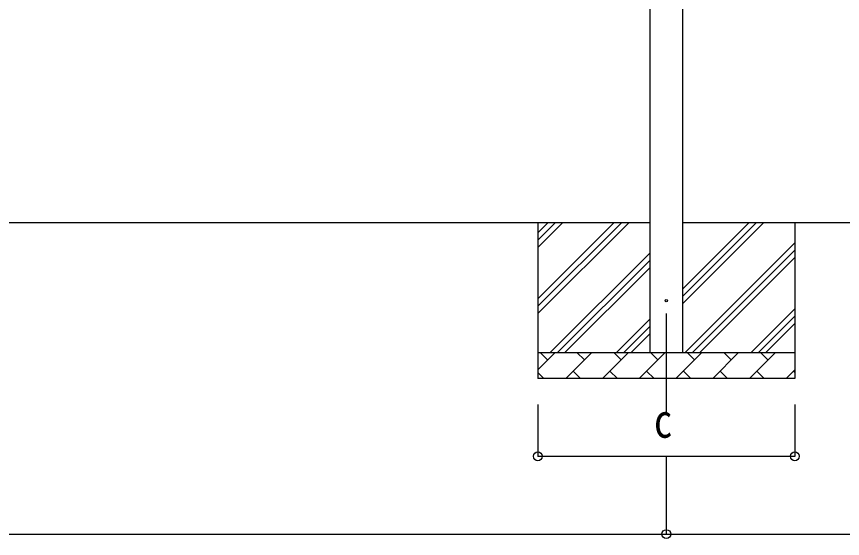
# Model space of a CAD drawing. Units: millimetres, scale not verified. Extents: x -16820 to 16820, y -11880 to 11880.
# Drawn here: x -11649 to -8467, y -2398 to -385 of the extents above; entities that cross this region are included whole.
import ezdxf
from ezdxf.enums import TextEntityAlignment as Align

# ---------------------------------------------------------------- set-up
doc = ezdxf.new("R2010")
doc.units = ezdxf.units.MM
doc.header["$LTSCALE"] = 50
for name, color, linetype in [('0-3_YKK_12', 2, 'Continuous'), ('0-4_YKK_13', 4, 'Continuous'), ('0-5_YKK_A1', 4, 'Continuous'), ('0-6_YKK_D', 6, 'Continuous')]:
    doc.layers.add(name, color=color, linetype=linetype)
doc.styles.add('ＭＳ ゴシック', font='')
doc.styles.get('ＭＳ ゴシック').set_extended_font_data('MS Gothic')

msp = doc.modelspace()

# ---------------------------------------------------------------- linework, layer by layer
at = {"layer": '0-3_YKK_12'}
msp.add_line((-9145.92, -1531), (-9145.92, -1918.05), dxfattribs=at)
at = {"layer": '0-4_YKK_13'}
msp.add_circle((-9145.92, -1481), 4.5, dxfattribs=at)
at = {"layer": '0-5_YKK_A1'}
for p, q in [((-9208.42, -1681), (-9208.42, 1108)), ((-9083.42, 1108), (-9083.42, -1681)), ((-9208.42, -1181), (-14419.92, -1181)), ((-9640.92, -1181), (-9640.92, -1781)), ((-9640.92, -1531.05), (-9290.87, -1181)), ((-9640.92, -1502.77), (-9319.15, -1181)), ((-9640.92, -1474.48), (-9347.44, -1181)), ((-9640.92, -1276.49), (-9545.43, -1181)), ((-9640.92, -1248.21), (-9573.71, -1181)), ((-9640.92, -1219.92), (-9602, -1181)), ((-6271.92, -1181), (-9083.42, -1181)), ((-9083.42, -1492.67), (-8771.75, -1181)), ((-9083.42, -1436.1), (-8828.32, -1181)), ((-9083.42, -1464.38), (-8800.04, -1181)), ((-8650.92, -1181), (-8650.92, -1781)), ((-9073.76, -1681), (-8650.92, -1258.16)), ((-9592.88, -1681), (-9208.42, -1296.54)), ((-9045.48, -1681), (-8650.92, -1286.44)), ((-9564.6, -1681), (-9208.42, -1324.82)), ((-9017.19, -1681), (-8650.92, -1314.73)), ((-9536.31, -1681), (-9208.42, -1353.11)), ((-8819.21, -1681), (-8650.92, -1512.72)), ((-9338.32, -1681), (-9208.42, -1551.1)), ((-8790.92, -1681), (-8650.92, -1541)), ((-9310.04, -1681), (-9208.42, -1579.38)), ((-8762.64, -1681), (-8650.92, -1569.28)), ((-9281.75, -1681), (-9208.42, -1607.67)), ((-9640.92, -1681), (-8650.92, -1681)), ((-9640.92, -1747.47), (-9574.45, -1681)), ((-9603, -1709.55), (-9631.56, -1681)), ((-9533.03, -1781), (-9433.03, -1681)), ((-9461.58, -1709.55), (-9490.13, -1681)), ((-9391.61, -1781), (-9291.61, -1681)), ((-9320.16, -1709.55), (-9348.71, -1681)), ((-9250.18, -1781), (-9150.18, -1681)), ((-9178.74, -1709.55), (-9207.29, -1681)), ((-9108.76, -1781), (-9008.76, -1681)), ((-9037.32, -1709.55), (-9065.87, -1681)), ((-8967.34, -1781), (-8867.34, -1681)), ((-8895.9, -1709.55), (-8924.45, -1681)), ((-8825.92, -1781), (-8725.92, -1681)), ((-8754.47, -1709.55), (-8783.03, -1681)), ((-8684.5, -1781), (-8650.92, -1747.42)), ((-9640.92, -1757.42), (-9617.34, -1781)), ((-8650.92, -1781), (-9640.92, -1781)), ((-9504.47, -1752.45), (-9475.92, -1781)), ((-9363.05, -1752.45), (-9334.5, -1781)), ((-9221.63, -1752.45), (-9193.08, -1781)), ((-9080.21, -1752.45), (-9051.66, -1781)), ((-8938.79, -1752.45), (-8910.24, -1781)), ((-8797.37, -1752.45), (-8768.81, -1781)), ((-8655.95, -1752.45), (-8650.92, -1757.47))]:
    msp.add_line(p, q, dxfattribs=at)
at = {"layer": '0-6_YKK_D'}
for p, q in [((-9640.92, -1881), (-9640.92, -2082)), ((-8650.92, -1881), (-8650.92, -2082)), ((-9640.92, -2081), (-8650.92, -2081)), ((-9145.92, -2082), (-9145.92, -2382)), ((-9145.92, -2082), (-9145.92, -2382)), ((-14482.42, -2381), (-9145.92, -2381)), ((-9145.92, -2381), (-6209.42, -2381))]:
    msp.add_line(p, q, dxfattribs=at)
for centre in [(-9640.92, -2081), (-8650.92, -2081), (-9145.92, -2381), (-9145.92, -2381)]:
    msp.add_circle(centre, 17, dxfattribs=at)

# ---------------------------------------------------------------- texts
at = {"layer": '0-6_YKK_D', "style": 'ＭＳ ゴシック', "width": 0.8}
msp.add_text('c', height=132, dxfattribs=at).set_placement((-9193.92, -2049), align=Align.BOTTOM_LEFT)

doc.saveas('drawing.dxf')
